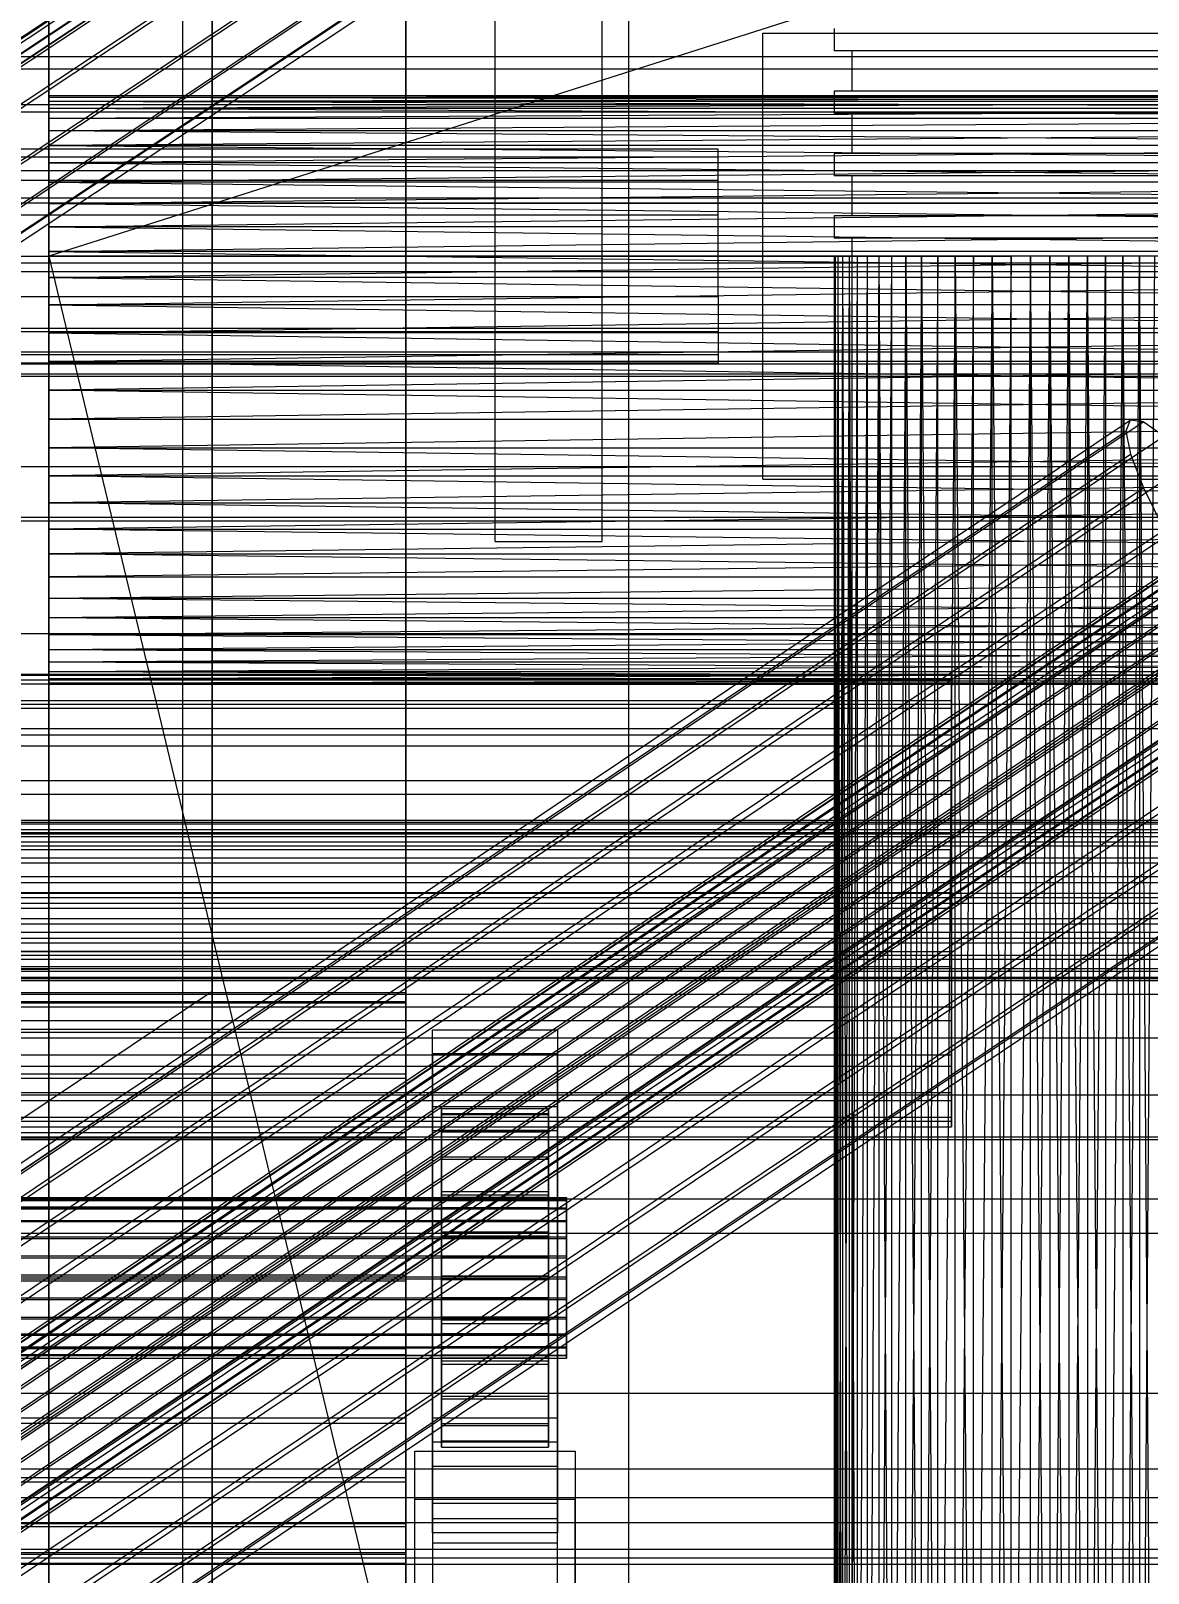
# Model space of a CAD drawing. Header units: millimetres. Extents: x -2500 to 58855, y -53268 to 6837.
# Drawn here: x 208 to 333.2, y -33967.7 to -33794.8 of the extents above; entities that cross this region are included whole.
import ezdxf

# ---------------------------------------------------------------- set-up
doc = ezdxf.new("R2010")
doc.units = ezdxf.units.MM
for name, color, linetype, lineweight in [('COTAS_O', 1, 'Continuous', 0), ('frontal_briquetadora', 7, 'Continuous', 0), ('frontal_C01', 7, 'Continuous', 0), ('frontal_C02', 7, 'Continuous', 0), ('frontal_C03', 7, 'Continuous', 0), ('frontal_dos-mix', 7, 'Continuous', 0), ('frontal_secador', 7, 'Continuous', 0)]:
    doc.layers.add(name, color=color, linetype=linetype, lineweight=lineweight)
doc.dimstyles.new('R19_100', dxfattribs={"dimtxt": 250, "dimasz": 150, "dimexe": 150, "dimexo": 80, "dimgap": 100, "dimtad": 1, "dimtih": 1, "dimtoh": 1, "dimdsep": 46, "dimcen": 0.09, "dimadec": 0, "dimazin": 0, "dimtfac": 1, "dimtdec": 4, "dimtofl": 0, "dimtmove": 0, "dimatfit": 3, "dimfxl": 1, "dimtolj": 1, "dimtzin": 0, "dimarcsym": 0})

# ---------------------------------------------------------------- blocks, each defined once
blk = doc.blocks.new('*D39')
at = {"layer": 'COTAS_O', "color": 0, "lineweight": -2, "transparency": 16777216}
for p, q in [((-1725, -34320), (-1725, -33550)), ((1725, -34320), (1725, -33550)), ((-1575, -33700), (1575, -33700))]:
    blk.add_line(p, q, dxfattribs=at)
at = {"layer": 'COTAS_O', "color": 0, "transparency": 16777216}
for points in [[(-1575, -33675), (-1575, -33725), (-1725, -33700)], [(1575, -33675), (1575, -33725), (1725, -33700)]]:
    blk.add_solid(points, dxfattribs=at)
at = {"layer": 'Defpoints', "color": 0, "transparency": 16777216}
for p in [(1725, -33700), (-1725, -34400), (1725, -34400)]:
    blk.add_point(p, dxfattribs=at)

msp = doc.modelspace()

# ---------------------------------------------------------------- linework, layer by layer
at = {"layer": 'frontal_briquetadora'}
for p, q in [((210, -33820), (210, -33750)), ((210, -33750), (210, -33844.629)), ((210, -33750), (210, -33841.488)), ((210, -33750), (210, -33838.284)), ((210, -33750), (210, -33835.05)), ((210, -33750), (210, -33831.815)), ((210, -33750), (210, -33828.612)), ((210, -33750), (210, -33825.47)), ((210, -33750), (210, -33822.421)), ((210, -33750), (210, -33819.494)), ((210, -33750), (210, -33816.716)), ((210, -33750), (210, -33814.115)), ((210, -33750), (210, -33811.715)), ((210, -33750), (210, -33809.54)), ((210, -33750), (210, -33807.611)), ((210, -33750), (210, -33805.946)), ((210, -33750), (210, -33804.562)), ((210, -33750), (210, -33803.471)), ((210, -33750), (210, -33802.684)), ((210, -33750), (210, -33802.209)), ((210, -33750), (210, -33802.05)), ((430, -33750), (210, -33820)), ((260, -33852), (260, -33788)), ((272, -33852), (272, -33788)), ((290, -33795), (338, -33795)), ((290, -33845), (290, -33795)), ((298, -33794.5), (298, -33797)), ((300.179, -33797), (298, -33797)), ((301.981, -33797), (300, -33797)), ((300, -33797), (300, -33801.5)), ((306.283, -33797), (300.179, -33797)), ((307.53, -33797), (301.981, -33797)), ((315.105, -33797), (306.283, -33797)), ((315.55, -33797), (307.53, -33797)), ((324.895, -33797), (315.105, -33797)), ((324.45, -33797), (315.55, -33797)), ((332.47, -33797), (324.45, -33797)), ((333.717, -33797), (324.895, -33797)), ((338.019, -33797), (332.47, -33797)), ((210, -33802.05), (210, -33802.209)), ((430, -33802.05), (210, -33802.209)), ((430, -33802.05), (210, -33802.05)), ((430, -33802.209), (210, -33802.05)), ((210, -33802.209), (210, -33802.684)), ((430, -33802.209), (210, -33802.684)), ((430, -33802.209), (210, -33802.209)), ((430, -33802.684), (210, -33802.209)), ((300.179, -33801.5), (298, -33801.5)), ((298, -33801.5), (298, -33804)), ((301.981, -33801.5), (300, -33801.5)), ((306.283, -33801.5), (300.179, -33801.5)), ((307.53, -33801.5), (301.981, -33801.5)), ((315.105, -33801.5), (306.283, -33801.5)), ((315.55, -33801.5), (307.53, -33801.5)), ((324.895, -33801.5), (315.105, -33801.5)), ((324.45, -33801.5), (315.55, -33801.5)), ((332.47, -33801.5), (324.45, -33801.5)), ((333.717, -33801.5), (324.895, -33801.5)), ((338.019, -33801.5), (332.47, -33801.5)), ((480, -33803.052), (200, -33803.052)), ((210, -33802.684), (210, -33803.471)), ((430, -33802.684), (210, -33803.471)), ((430, -33802.684), (210, -33802.684)), ((430, -33803.471), (210, -33802.684)), ((210, -33803.471), (210, -33804.562)), ((430, -33803.471), (210, -33804.562)), ((430, -33803.471), (210, -33803.471)), ((430, -33804.562), (210, -33803.471)), ((300.179, -33804), (298, -33804)), ((301.981, -33804), (300, -33804)), ((300, -33804), (300, -33808.5)), ((306.283, -33804), (300.179, -33804)), ((307.53, -33804), (301.981, -33804)), ((315.105, -33804), (306.283, -33804)), ((315.55, -33804), (307.53, -33804)), ((324.895, -33804), (315.105, -33804)), ((324.45, -33804), (315.55, -33804)), ((332.47, -33804), (324.45, -33804)), ((333.717, -33804), (324.895, -33804)), ((338.019, -33804), (332.47, -33804)), ((210, -33804.562), (210, -33805.946)), ((430, -33804.562), (210, -33805.946)), ((430, -33804.562), (210, -33804.562)), ((210, -33805.946), (210, -33807.611)), ((430, -33805.946), (210, -33807.611)), ((430, -33805.946), (210, -33805.946)), ((430, -33807.611), (210, -33805.946)), ((210, -33807.611), (210, -33809.54)), ((430, -33807.611), (210, -33809.54)), ((430, -33807.611), (210, -33807.611)), ((210, -33807.611), (430, -33809.54)), ((285, -33808), (185, -33808)), ((285, -33808.913), (185, -33808.913)), ((285, -33808.913), (285, -33808)), ((285, -33811.515), (285, -33808.913)), ((300.179, -33808.5), (298, -33808.5)), ((298, -33808.5), (298, -33811)), ((301.981, -33808.5), (300, -33808.5)), ((306.283, -33808.5), (300.179, -33808.5)), ((307.53, -33808.5), (301.981, -33808.5)), ((315.105, -33808.5), (306.283, -33808.5)), ((315.55, -33808.5), (307.53, -33808.5)), ((324.895, -33808.5), (315.105, -33808.5)), ((324.45, -33808.5), (315.55, -33808.5)), ((332.47, -33808.5), (324.45, -33808.5)), ((333.717, -33808.5), (324.895, -33808.5)), ((338.019, -33808.5), (332.47, -33808.5)), ((210, -33809.54), (210, -33811.715)), ((430, -33809.54), (210, -33811.715)), ((430, -33809.54), (210, -33809.54)), ((210, -33809.54), (430, -33811.715)), ((300.179, -33811), (298, -33811)), ((301.981, -33811), (300, -33811)), ((300, -33811), (300, -33815.5)), ((306.283, -33811), (300.179, -33811)), ((307.53, -33811), (301.981, -33811)), ((315.105, -33811), (306.283, -33811)), ((315.55, -33811), (307.53, -33811)), ((324.895, -33811), (315.105, -33811)), ((324.45, -33811), (315.55, -33811)), ((332.47, -33811), (324.45, -33811)), ((333.717, -33811), (324.895, -33811)), ((338.019, -33811), (332.47, -33811)), ((285, -33811.515), (185, -33811.515)), ((210, -33811.715), (210, -33814.115)), ((430, -33811.715), (210, -33811.715)), ((210, -33814.115), (430, -33811.715)), ((210, -33811.715), (430, -33814.115)), ((285, -33815.408), (285, -33811.515)), ((210, -33814.115), (210, -33816.716)), ((430, -33814.115), (210, -33814.115)), ((210, -33816.716), (430, -33814.115)), ((210, -33814.115), (430, -33816.716)), ((285, -33815.408), (185, -33815.408)), ((285, -33820), (285, -33815.408)), ((300.179, -33815.5), (298, -33815.5)), ((298, -33815.5), (298, -33818)), ((301.981, -33815.5), (300, -33815.5)), ((306.283, -33815.5), (300.179, -33815.5)), ((307.53, -33815.5), (301.981, -33815.5)), ((315.105, -33815.5), (306.283, -33815.5)), ((315.55, -33815.5), (307.53, -33815.5)), ((324.895, -33815.5), (315.105, -33815.5)), ((324.45, -33815.5), (315.55, -33815.5)), ((332.47, -33815.5), (324.45, -33815.5)), ((333.717, -33815.5), (324.895, -33815.5)), ((338.019, -33815.5), (332.47, -33815.5)), ((210, -33816.716), (210, -33819.494)), ((430, -33816.716), (210, -33816.716)), ((210, -33819.494), (430, -33816.716)), ((210, -33816.716), (430, -33819.494)), ((300.179, -33818), (298, -33818)), ((301.981, -33818), (300, -33818)), ((300, -33818), (300, -33990)), ((306.283, -33818), (300.179, -33818)), ((307.53, -33818), (301.981, -33818)), ((315.105, -33818), (306.283, -33818)), ((315.55, -33818), (307.53, -33818)), ((324.895, -33818), (315.105, -33818)), ((324.45, -33818), (315.55, -33818)), ((332.47, -33818), (324.45, -33818)), ((333.717, -33818), (324.895, -33818)), ((338.019, -33818), (332.47, -33818)), ((210, -33819.494), (210, -33822.421)), ((430, -33819.494), (210, -33819.494)), ((210, -33822.421), (430, -33819.494)), ((210, -33819.494), (430, -33822.421)), ((185, -33820), (285, -33820)), ((480, -33820.797), (200, -33820.797)), ((210, -33820), (210, -34060)), ((210, -34260), (210, -33820)), ((210, -34680), (210, -33820)), ((210, -33820), (210, -33855.985)), ((210, -33820), (210, -33853.384)), ((210, -33820), (210, -33850.606)), ((210, -33820), (210, -33847.678)), ((210, -33844.629), (210, -33820)), ((210, -33820), (416.55, -34680)), ((430, -33820), (210, -33820)), ((304.444, -33820), (210, -33820)), ((210, -33820), (306.043, -33820)), ((302.994, -33820), (210, -33820)), ((301.708, -33820), (210, -33820)), ((210, -33820), (307.777, -33820)), ((300.598, -33820), (210, -33820)), ((210, -33820), (309.629, -33820)), ((299.675, -33820), (210, -33820)), ((210, -33820), (311.581, -33820)), ((298.947, -33820), (210, -33820)), ((210, -33820), (313.614, -33820)), ((210, -33820), (315.708, -33820)), ((298.423, -33820), (210, -33820)), ((210, -33820), (317.844, -33820)), ((320, -33820), (210, -33820)), ((298.106, -33820), (210, -33820)), ((298, -33820), (210, -33820)), ((285, -33824.592), (285, -33820)), ((298.106, -33820), (298, -34060)), ((298, -33820), (298, -34060)), ((298.106, -33820), (298, -33820)), ((298, -33820), (298.106, -34060)), ((298.423, -33820), (298.106, -34060)), ((298.106, -33820), (298.106, -34060)), ((298.423, -33820), (298.106, -33820)), ((298.106, -33820), (298.423, -34060)), ((298.947, -33820), (298.423, -34060)), ((298.423, -33820), (298.423, -34060)), ((298.947, -33820), (298.423, -33820)), ((298.423, -33820), (298.947, -34060)), ((299.675, -33820), (298.947, -34060)), ((298.947, -33820), (298.947, -34060)), ((299.675, -33820), (298.947, -33820)), ((298.947, -33820), (299.675, -34060)), ((300.598, -33820), (299.675, -34060)), ((299.675, -33820), (299.675, -34060)), ((300.598, -33820), (299.675, -33820)), ((299.675, -33820), (300.598, -34060)), ((301.708, -33820), (300.598, -34060)), ((300.598, -33820), (300.598, -34060)), ((301.708, -33820), (300.598, -33820)), ((302.994, -33820), (301.708, -34060)), ((301.708, -33820), (301.708, -34060)), ((302.994, -33820), (301.708, -33820)), ((304.444, -33820), (302.994, -34060)), ((302.994, -33820), (302.994, -34060)), ((304.444, -33820), (302.994, -33820)), ((302.994, -33820), (304.444, -34060)), ((306.043, -33820), (304.444, -34060)), ((304.444, -33820), (304.444, -34060)), ((306.043, -33820), (304.444, -33820)), ((307.777, -33820), (306.043, -34060)), ((306.043, -34060), (306.043, -33820)), ((307.777, -33820), (306.043, -33820)), ((306.043, -33820), (307.777, -34060)), ((309.629, -33820), (307.777, -34060)), ((307.777, -34060), (307.777, -33820)), ((309.629, -33820), (307.777, -33820)), ((307.777, -33820), (309.629, -34060)), ((311.581, -33820), (309.629, -34060)), ((309.629, -34060), (309.629, -33820)), ((311.581, -33820), (309.629, -33820)), ((313.614, -33820), (311.581, -34060)), ((311.581, -34060), (311.581, -33820)), ((313.614, -33820), (311.581, -33820)), ((311.581, -33820), (313.614, -34060)), ((315.708, -33820), (313.614, -34060)), ((313.614, -34060), (313.614, -33820)), ((315.708, -33820), (313.614, -33820)), ((317.844, -33820), (315.708, -34060)), ((315.708, -34060), (315.708, -33820)), ((317.844, -33820), (315.708, -33820)), ((315.708, -33820), (317.844, -34060)), ((320, -33820), (317.844, -34060)), ((317.844, -34060), (317.844, -33820)), ((320, -33820), (317.844, -33820)), ((320, -34060), (320, -33820)), ((430, -33820), (320, -33820)), ((322.156, -33820), (320, -33820)), ((322.156, -33820), (320, -34060)), ((322.156, -34060), (320, -33820)), ((430, -33820), (322.156, -33820)), ((324.292, -33820), (322.156, -33820)), ((322.156, -33820), (322.156, -34060)), ((322.156, -34060), (324.292, -33820)), ((324.292, -34060), (322.156, -33820)), ((430, -33820), (324.292, -33820)), ((326.386, -33820), (324.292, -33820)), ((324.292, -33820), (324.292, -34060)), ((324.292, -34060), (326.386, -33820)), ((326.386, -34060), (324.292, -33820)), ((430, -33820), (326.386, -33820)), ((328.419, -33820), (326.386, -33820)), ((326.386, -33820), (326.386, -34060)), ((326.386, -34060), (328.419, -33820)), ((328.419, -34060), (326.386, -33820)), ((430, -33820), (328.419, -33820)), ((330.371, -33820), (328.419, -33820)), ((328.419, -33820), (328.419, -34060)), ((328.419, -34060), (330.371, -33820)), ((430, -33820), (330.371, -33820)), ((332.223, -33820), (330.371, -33820)), ((330.371, -33820), (330.371, -34060)), ((330.371, -34060), (332.223, -33820)), ((332.223, -34060), (330.371, -33820)), ((430, -33820), (332.223, -33820)), ((333.957, -33820), (332.223, -33820)), ((332.223, -33820), (332.223, -34060)), ((332.223, -34060), (333.957, -33820)), ((333.957, -34060), (332.223, -33820)), ((210, -33822.421), (210, -33825.47)), ((430, -33822.421), (210, -33822.421)), ((210, -33825.47), (430, -33822.421)), ((210, -33822.421), (430, -33825.47)), ((285, -33824.592), (185, -33824.592)), ((285, -33824.592), (285, -33828.485)), ((210, -33825.47), (210, -33828.612)), ((430, -33825.47), (210, -33825.47)), ((210, -33828.612), (430, -33825.47)), ((210, -33825.47), (430, -33828.612)), ((285, -33828.485), (185, -33828.485)), ((210, -33828.612), (210, -33831.815)), ((430, -33828.612), (210, -33828.612)), ((210, -33831.815), (430, -33828.612)), ((210, -33828.612), (430, -33831.815)), ((285, -33828.485), (285, -33831.087)), ((285, -33831.087), (185, -33831.087)), ((210, -33831.815), (210, -33835.05)), ((430, -33831.815), (210, -33835.05)), ((430, -33831.815), (210, -33831.815)), ((210, -33831.815), (430, -33835.05)), ((285, -33831.087), (285, -33832)), ((285, -33832), (185, -33832)), ((430, -33835.05), (210, -33838.284)), ((210, -33838.284), (210, -33835.05)), ((210, -33835.05), (430, -33835.05)), ((430, -33838.284), (210, -33835.05)), ((430, -33838.284), (210, -33841.488)), ((210, -33841.488), (210, -33838.284)), ((210, -33838.284), (430, -33838.284)), ((430, -33841.488), (210, -33844.629)), ((210, -33844.629), (210, -33841.488)), ((210, -33841.488), (430, -33841.488)), ((430, -33844.629), (210, -33841.488)), ((430, -33844.629), (210, -33847.678)), ((210, -33847.678), (210, -33844.629)), ((210, -33844.629), (430, -33844.629)), ((430, -33847.678), (210, -33844.629)), ((290, -33845), (338, -33845)), ((430, -33847.678), (210, -33850.606)), ((210, -33850.606), (210, -33847.678)), ((210, -33847.678), (430, -33847.678)), ((430, -33850.606), (210, -33847.678)), ((480, -33849.302), (200, -33849.302)), ((430, -33850.606), (210, -33853.384)), ((210, -33853.384), (210, -33850.606)), ((210, -33850.606), (430, -33850.606)), ((430, -33853.384), (210, -33850.606)), ((260, -33852), (272, -33852)), ((430, -33853.384), (210, -33855.985)), ((210, -33855.985), (210, -33853.384)), ((210, -33853.384), (430, -33853.384)), ((430, -33855.985), (210, -33853.384)), ((210, -33853.384), (210, -34060)), ((430, -33855.985), (210, -33858.384)), ((210, -33858.384), (210, -33855.985)), ((210, -33855.985), (430, -33855.985)), ((210, -34060), (210, -33855.985)), ((430, -33858.384), (210, -33858.384)), ((430, -33858.384), (210, -33860.559)), ((210, -33860.559), (210, -33858.384)), ((430, -33860.559), (210, -33858.384)), ((210, -33858.384), (210, -34060)), ((430, -33860.559), (210, -33860.559)), ((430, -33860.559), (210, -33862.488)), ((210, -33862.488), (210, -33860.559)), ((430, -33862.488), (210, -33860.559)), ((210, -33860.559), (210, -34060)), ((430, -33862.488), (210, -33862.488)), ((430, -33862.488), (210, -33864.153)), ((210, -33864.153), (210, -33862.488)), ((430, -33864.153), (210, -33862.488)), ((210, -33862.488), (210, -34060)), ((430, -33864.153), (210, -33864.153)), ((430, -33864.153), (210, -33865.538)), ((210, -33865.538), (210, -33864.153)), ((430, -33865.538), (210, -33864.153)), ((210, -33864.153), (210, -34060)), ((430, -33865.538), (210, -33865.538)), ((430, -33865.538), (210, -33866.629)), ((210, -33866.629), (210, -33865.538)), ((430, -33866.629), (210, -33865.538)), ((210, -33865.538), (210, -34060)), ((480, -33867.047), (200, -33867.047)), ((430, -33866.629), (210, -33866.629)), ((430, -33866.629), (210, -33867.416)), ((210, -33867.416), (210, -33866.629)), ((430, -33867.416), (210, -33866.629)), ((210, -33866.629), (210, -34060)), ((430, -33867.416), (210, -33867.416)), ((430, -33867.416), (210, -33867.891)), ((210, -33867.891), (210, -33867.416)), ((430, -33867.891), (210, -33867.416)), ((210, -33867.416), (210, -34060)), ((430, -33867.891), (210, -33867.891)), ((430, -33867.891), (210, -33868.05)), ((210, -33868.05), (210, -33867.891)), ((430, -33868.05), (210, -33867.891)), ((210, -33867.891), (210, -34060)), ((430, -33868.05), (210, -33868.05)), ((210, -33868.05), (210, -34060)), ((210, -33880.454), (210, -33875.627)), ((210, -33889.153), (210, -33880.454)), ((210, -33900), (210, -33889.153)), ((210, -33900), (198, -33900)), ((210, -33900), (210, -33910.847)), ((210, -33910.847), (210, -33919.546)), ((210, -33919.546), (210, -33924.373))]:
    msp.add_line(p, q, dxfattribs=at)
at = {"layer": 'frontal_C01'}
for p, q in [((250, -35735.764), (250, -32680.37)), ((250, -32685.104), (250, -35740.498)), ((150.672, -33832.806), (364.471, -33690.902)), ((148.798, -33834.187), (362.596, -33692.282)), ((149.865, -33835.175), (363.664, -33693.27)), ((151.191, -33834.199), (364.989, -33692.294)), ((151.369, -33835.182), (365.168, -33693.278)), ((150.683, -33835.688), (364.482, -33693.783)), ((151.196, -33835.69), (364.995, -33693.786)), ((168.21, -33821.223), (352.519, -33698.892)), ((160.982, -33826.546), (345.291, -33704.214)), ((171.232, -33826.597), (355.541, -33704.266)), ((164.752, -33831.369), (349.061, -33709.038)), ((173.554, -33831.413), (357.863, -33709.081)), ((168.263, -33835.309), (352.572, -33712.978)), ((175.016, -33835.343), (359.326, -33713.011)), ((171.275, -33838.098), (355.584, -33715.767)), ((175.521, -33838.119), (359.83, -33715.788)), ((173.584, -33839.545), (357.893, -33717.214)), ((175.032, -33839.552), (359.341, -33717.221)), ((228.298, -34050.821), (228.298, -33738.634)), ((228.298, -33744.321), (228.298, -34056.508)), ((-450, -33797.635), (450, -33797.635)), ((450, -33810.442), (-450, -33810.442)), ((450, -33830.793), (-450, -33830.793)), ((-450, -33843.6), (450, -33843.6)), ((-425, -33891.431), (425, -33891.431)), ((425, -33902.8), (-425, -33902.8)), ((425, -33907.696), (-425, -33907.696)), ((-425, -33919.065), (425, -33919.065))]:
    msp.add_line(p, q, dxfattribs=at)
at = {"layer": 'frontal_C02'}
for p, q in [((250, -35767.535), (250, -32976.99)), ((250, -32981.769), (250, -35772.314)), ((228.298, -33902.474), (228.298, -33617.653)), ((228.298, -33623.394), (228.298, -33908.215)), ((-425, -33799.004), (425, -33799.004)), ((146.872, -33961.869), (331.181, -33838.385)), ((148.32, -33962.066), (332.629, -33838.582)), ((331.181, -33838.385), (330.692, -33839.628)), ((332.629, -33838.582), (331.181, -33838.385)), ((334.938, -33840.206), (332.629, -33838.582)), ((146.383, -33963.112), (330.692, -33839.628)), ((150.629, -33963.69), (334.938, -33840.206)), ((330.692, -33839.628), (331.197, -33842.228)), ((141.218, -33985.395), (355.017, -33842.153)), ((141.731, -33985.465), (355.53, -33842.223)), ((146.887, -33965.712), (331.197, -33842.228)), ((331.197, -33842.228), (332.659, -33846.005)), ((141.045, -33985.835), (354.844, -33842.594)), ((141.224, -33986.756), (355.022, -33843.515)), ((142.549, -33986.04), (356.348, -33842.799)), ((143.617, -33987.082), (357.415, -33843.84)), ((153.641, -33966.63), (337.95, -33843.146)), ((141.742, -33988.095), (355.541, -33844.854)), ((144.861, -33988.519), (358.659, -33845.278)), ((142.565, -33989.76), (356.363, -33846.518)), ((359.995, -33847.012), (146.196, -33990.254)), ((148.35, -33969.489), (332.659, -33846.005)), ((157.152, -33970.686), (341.461, -33847.202)), ((332.659, -33846.005), (334.981, -33850.704)), ((143.635, -33991.638), (357.434, -33848.396)), ((147.533, -33992.168), (361.332, -33848.926)), ((144.881, -33993.6), (358.68, -33850.359)), ((148.779, -33994.13), (362.578, -33850.889)), ((150.672, -33974.188), (334.981, -33850.704)), ((146.218, -33995.514), (360.017, -33852.273)), ((345.231, -33852.098), (160.922, -33975.582)), ((147.554, -33997.249), (361.352, -33854.008)), ((149.85, -33996.008), (363.648, -33852.767)), ((148.798, -33998.686), (362.596, -33855.445)), ((150.672, -33997.673), (364.471, -33854.432)), ((151.191, -33999.012), (364.989, -33855.77)), ((153.694, -33979.488), (338.003, -33856.004)), ((149.865, -33999.728), (363.664, -33856.487)), ((150.683, -34000.304), (364.482, -33857.062)), ((151.196, -34000.373), (364.995, -33857.132)), ((151.369, -33999.933), (365.168, -33856.691)), ((164.693, -33980.983), (349.002, -33857.499)), ((157.211, -33985.027), (341.52, -33861.543)), ((168.21, -33986.523), (352.519, -33863.039)), ((-311.15, -33866.868), (311.15, -33866.868)), ((-311.15, -33867.504), (311.15, -33867.504)), ((-311.15, -33867.962), (311.15, -33867.962)), ((160.982, -33990.429), (345.291, -33866.945)), ((311.15, -33867.504), (311.15, -33866.868)), ((311.15, -33866.868), (311.15, -33867.962)), ((311.15, -33869.827), (311.15, -33867.504)), ((311.15, -33867.962), (311.15, -33870.711)), ((-311.15, -33869.827), (311.15, -33869.827)), ((171.232, -33991.823), (355.541, -33868.339)), ((311.15, -33873.678), (311.15, -33869.827)), ((-311.15, -33870.711), (311.15, -33870.711)), ((311.15, -33870.711), (311.15, -33874.928)), ((164.752, -33995.325), (349.061, -33871.841)), ((173.554, -33996.521), (357.863, -33873.037)), ((-311.15, -33873.678), (311.15, -33873.678)), ((-311.15, -33874.928), (311.15, -33874.928)), ((311.15, -33878.795), (311.15, -33873.678)), ((311.15, -33874.928), (311.15, -33880.326)), ((168.263, -33999.381), (352.572, -33875.897)), ((175.016, -34000.299), (359.326, -33876.815)), ((-311.15, -33878.795), (311.15, -33878.795)), ((171.275, -34002.321), (355.584, -33878.837)), ((175.521, -34002.898), (359.83, -33879.414)), ((311.15, -33884.829), (311.15, -33878.795)), ((-311.15, -33880.326), (311.15, -33880.326)), ((173.584, -34003.945), (357.893, -33880.461)), ((175.032, -34004.142), (359.341, -33880.658)), ((311.15, -33880.326), (311.15, -33886.536)), ((-440, -33883.258), (440, -33883.258)), ((-440, -33883.484), (440, -33883.484)), ((-440, -33883.646), (440, -33883.646)), ((-440, -33884.307), (440, -33884.307)), ((-440, -33884.62), (440, -33884.62)), ((311.15, -33884.829), (-311.15, -33884.829)), ((311.15, -33891.369), (311.15, -33884.829)), ((-440, -33885.671), (440, -33885.671)), ((-440, -33886.114), (440, -33886.114)), ((-311.15, -33886.536), (311.15, -33886.536)), ((311.15, -33886.536), (311.15, -33893.136)), ((-440, -33887.484), (440, -33887.484)), ((-440, -33888.027), (440, -33888.027)), ((440, -33889.622), (-440, -33889.622)), ((-440, -33890.227), (440, -33890.227)), ((-440, -33891.94), (440, -33891.94)), ((-311.15, -33891.369), (311.15, -33891.369)), ((311.15, -33897.969), (311.15, -33891.369)), ((-440, -33892.566), (440, -33892.566)), ((-311.15, -33893.136), (311.15, -33893.136)), ((311.15, -33893.136), (311.15, -33899.676)), ((-440, -33894.278), (440, -33894.278)), ((-440, -33894.883), (440, -33894.883)), ((-440, -33896.479), (440, -33896.479)), ((-440, -33897.021), (440, -33897.021)), ((-440, -33898.392), (440, -33898.392)), ((-440, -33898.834), (440, -33898.834)), ((-311.15, -33897.969), (311.15, -33897.969)), ((311.15, -33904.18), (311.15, -33897.969)), ((-440, -33899.886), (440, -33899.886)), ((-440, -33900.199), (440, -33900.199)), ((-440, -33900.86), (440, -33900.86)), ((-440, -33901.022), (440, -33901.022)), ((-311.15, -33899.676), (311.15, -33899.676)), ((311.15, -33899.676), (311.15, -33905.71)), ((-440, -33901.247), (440, -33901.247)), ((228.298, -33902.474), (130, -33968.332)), ((228.298, -34187.295), (228.298, -33902.474)), ((228.298, -33902.474), (228.298, -33908.215)), ((-311.15, -33904.18), (311.15, -33904.18)), ((311.15, -33909.578), (311.15, -33904.18)), ((-311.15, -33905.71), (311.15, -33905.71)), ((311.15, -33905.71), (311.15, -33910.827)), ((-311.15, -33909.578), (311.15, -33909.578)), ((130, -33974.073), (228.298, -33908.215)), ((228.298, -33908.215), (228.298, -34193.036)), ((311.15, -33913.795), (311.15, -33909.578)), ((-311.15, -33910.827), (311.15, -33910.827)), ((311.15, -33910.827), (311.15, -33914.678)), ((-450, -33914.05), (450, -33914.05)), ((-311.15, -33913.795), (311.15, -33913.795)), ((-311.15, -33914.678), (311.15, -33914.678)), ((311.15, -33916.544), (311.15, -33913.795)), ((311.15, -33914.678), (311.15, -33917.001)), ((-311.15, -33916.544), (311.15, -33916.544)), ((311.15, -33917.637), (311.15, -33916.544)), ((-311.15, -33917.001), (311.15, -33917.001)), ((-311.15, -33917.637), (311.15, -33917.637)), ((311.15, -33917.001), (311.15, -33917.637)), ((450, -33925.74), (-450, -33925.74)), ((450, -33947.522), (-450, -33947.522)), ((-450, -33959.212), (450, -33959.212))]:
    msp.add_line(p, q, dxfattribs=at)
at = {"layer": 'frontal_C03'}
for p, q in [((250, -35246.305), (250, -32596.305)), ((250, -32601.121), (250, -35251.121)), ((250, -33897.967), (250, -33634.044)), ((250, -33639.823), (250, -33903.745)), ((-450, -33885.09), (450, -33885.09)), ((450, -33895.862), (-450, -33895.862)), ((250, -33897.967), (0, -33897.967)), ((250, -34161.89), (250, -33897.967)), ((250, -33897.967), (250, -33903.745)), ((-250, -33902.565), (250, -33902.565)), ((250, -33903.565), (250, -33902.565)), ((250, -33902.565), (250, -33903.745)), ((-250, -33903.565), (250, -33903.565)), ((-250, -33903.745), (250, -33903.745)), ((0, -33903.745), (250, -33903.745)), ((250, -33906.678), (250, -33903.565)), ((250, -33903.745), (250, -34167.668)), ((250, -33903.745), (250, -33907.026)), ((-250, -33906.678), (250, -33906.678)), ((-250, -33907.026), (250, -33907.026)), ((250, -33911.691), (250, -33906.678)), ((250, -33907.026), (250, -33912.183)), ((253, -33909.451), (253, -33906.757)), ((253, -33906.757), (267, -33906.757)), ((253, -33952.984), (253, -33906.757)), ((267, -33906.757), (267, -33909.451)), ((267, -33906.757), (267, -33952.984)), ((267, -33909.451), (253, -33909.451)), ((253, -33909.451), (253, -33955.677)), ((267, -33955.677), (267, -33909.451)), ((-250, -33911.691), (250, -33911.691)), ((-250, -33912.183), (250, -33912.183)), ((250, -33918.263), (250, -33911.691)), ((250, -33912.183), (250, -33918.865)), ((253, -33918.068), (253, -33915.375)), ((253, -33915.375), (267, -33915.375)), ((253, -33961.602), (253, -33915.375)), ((254, -33925.564), (254, -33915.564)), ((254, -33915.564), (254, -33916.158)), ((254, -33915.564), (266, -33915.564)), ((254, -33916.265), (254, -33915.564)), ((254, -33925.845), (254, -33916.158)), ((254, -33916.158), (254, -33918.006)), ((254, -33916.158), (266, -33916.158)), ((254, -33925.896), (254, -33916.265)), ((254, -33916.265), (266, -33916.265)), ((254, -33918.213), (254, -33916.265)), ((266, -33916.158), (266, -33915.564)), ((266, -33915.564), (266, -33925.564)), ((266, -33915.564), (266, -33916.265)), ((266, -33918.006), (266, -33916.158)), ((266, -33916.158), (266, -33925.845)), ((266, -33916.265), (266, -33925.896)), ((266, -33916.265), (266, -33918.213)), ((267, -33915.375), (267, -33918.068)), ((267, -33915.375), (267, -33961.602)), ((-250, -33918.263), (250, -33918.263)), ((250, -33925.945), (250, -33918.263)), ((267, -33918.068), (253, -33918.068)), ((253, -33918.068), (253, -33964.295)), ((254, -33926.72), (254, -33918.006)), ((254, -33918.006), (254, -33920.983)), ((254, -33918.006), (266, -33918.006)), ((254, -33926.818), (254, -33918.213)), ((254, -33918.213), (266, -33918.213)), ((254, -33921.275), (254, -33918.213)), ((266, -33920.983), (266, -33918.006)), ((266, -33918.006), (266, -33926.72)), ((266, -33918.213), (266, -33926.818)), ((266, -33918.213), (266, -33921.275)), ((267, -33964.295), (267, -33918.068)), ((450, -33918.797), (-450, -33918.797)), ((-250, -33918.865), (250, -33918.865)), ((250, -33918.865), (250, -33926.618)), ((254, -33928.13), (254, -33920.983)), ((254, -33920.983), (254, -33924.885)), ((254, -33920.983), (266, -33920.983)), ((254, -33928.269), (254, -33921.275)), ((254, -33921.275), (266, -33921.275)), ((254, -33925.243), (254, -33921.275)), ((266, -33924.885), (266, -33920.983)), ((266, -33920.983), (266, -33928.13)), ((266, -33921.275), (266, -33928.269)), ((266, -33921.275), (266, -33925.243)), ((254, -33929.979), (254, -33924.885)), ((254, -33924.885), (254, -33929.446)), ((254, -33924.885), (266, -33924.885)), ((254, -33930.148), (254, -33925.243)), ((254, -33925.243), (266, -33925.243)), ((254, -33929.845), (254, -33925.243)), ((266, -33929.446), (266, -33924.885)), ((266, -33924.885), (266, -33929.979)), ((266, -33925.243), (266, -33930.148)), ((266, -33925.243), (266, -33929.845)), ((-268, -33925.564), (268, -33925.564)), ((-268, -33925.845), (268, -33925.845)), ((-268, -33925.896), (268, -33925.896)), ((-268, -33926.72), (268, -33926.72)), ((-268, -33926.818), (268, -33926.818)), ((250, -33925.945), (-250, -33925.945)), ((-250, -33926.618), (250, -33926.618)), ((250, -33934.215), (250, -33925.945)), ((250, -33926.618), (250, -33934.911)), ((254, -33925.845), (254, -33925.564)), ((266, -33925.564), (254, -33925.564)), ((254, -33925.564), (254, -33925.896)), ((254, -33926.72), (254, -33925.845)), ((266, -33925.845), (254, -33925.845)), ((266, -33925.896), (254, -33925.896)), ((254, -33925.896), (254, -33926.818)), ((254, -33928.13), (254, -33926.72)), ((266, -33926.72), (254, -33926.72)), ((266, -33926.818), (254, -33926.818)), ((254, -33926.818), (254, -33928.269)), ((266, -33925.564), (266, -33925.845)), ((266, -33925.896), (266, -33925.564)), ((266, -33925.845), (266, -33926.72)), ((266, -33926.818), (266, -33925.896)), ((266, -33926.72), (266, -33928.13)), ((266, -33928.269), (266, -33926.818)), ((268, -33925.845), (268, -33925.564)), ((268, -33925.564), (268, -33925.896)), ((268, -33926.72), (268, -33925.845)), ((268, -33925.896), (268, -33926.818)), ((268, -33928.13), (268, -33926.72)), ((268, -33926.818), (268, -33928.269)), ((-268, -33928.13), (268, -33928.13)), ((-268, -33928.269), (268, -33928.269)), ((254, -33929.979), (254, -33928.13)), ((266, -33928.13), (254, -33928.13)), ((266, -33928.269), (254, -33928.269)), ((254, -33928.269), (254, -33930.148)), ((266, -33928.13), (266, -33929.979)), ((266, -33930.148), (266, -33928.269)), ((268, -33929.979), (268, -33928.13)), ((268, -33928.269), (268, -33930.148)), ((-450, -33929.569), (450, -33929.569)), ((-268, -33929.979), (268, -33929.979)), ((-268, -33930.148), (268, -33930.148)), ((254, -33929.446), (254, -33932.139)), ((266, -33929.446), (254, -33929.446)), ((254, -33929.446), (254, -33934.357)), ((254, -33932.328), (254, -33929.845)), ((254, -33929.845), (266, -33929.845)), ((254, -33934.77), (254, -33929.845)), ((254, -33932.139), (254, -33929.979)), ((266, -33929.979), (254, -33929.979)), ((266, -33930.148), (254, -33930.148)), ((254, -33930.148), (254, -33932.328)), ((266, -33932.139), (266, -33929.446)), ((266, -33934.357), (266, -33929.446)), ((266, -33929.845), (266, -33932.328)), ((266, -33929.845), (266, -33934.77)), ((266, -33929.979), (266, -33932.139)), ((266, -33932.328), (266, -33930.148)), ((268, -33932.139), (268, -33929.979)), ((268, -33930.148), (268, -33932.328)), ((268, -33932.139), (-268, -33932.139)), ((254, -33932.139), (266, -33932.139)), ((254, -33934.465), (254, -33932.139)), ((266, -33932.139), (266, -33934.465)), ((268, -33934.465), (268, -33932.139)), ((-268, -33932.328), (268, -33932.328)), ((266, -33932.328), (254, -33932.328)), ((254, -33932.328), (254, -33934.661)), ((266, -33934.661), (266, -33932.328)), ((268, -33932.328), (268, -33934.661)), ((-268, -33934.465), (268, -33934.465)), ((-268, -33934.661), (268, -33934.661)), ((-250, -33934.215), (250, -33934.215)), ((-250, -33934.911), (250, -33934.911)), ((250, -33942.509), (250, -33934.215)), ((250, -33934.911), (250, -33943.181)), ((254, -33934.465), (254, -33934.357)), ((254, -33934.357), (254, -33939.281)), ((254, -33934.357), (266, -33934.357)), ((254, -33936.798), (254, -33934.465)), ((266, -33934.465), (254, -33934.465)), ((254, -33934.661), (254, -33934.77)), ((266, -33934.661), (254, -33934.661)), ((254, -33934.661), (254, -33936.987)), ((254, -33934.77), (266, -33934.77)), ((254, -33939.68), (254, -33934.77)), ((266, -33939.281), (266, -33934.357)), ((266, -33934.357), (266, -33934.465)), ((266, -33934.465), (266, -33936.798)), ((266, -33934.77), (266, -33934.661)), ((266, -33936.987), (266, -33934.661)), ((266, -33934.77), (266, -33939.68)), ((268, -33936.798), (268, -33934.465)), ((268, -33934.661), (268, -33936.987)), ((-268, -33936.798), (268, -33936.798)), ((-268, -33936.987), (268, -33936.987)), ((254, -33938.978), (254, -33936.798)), ((254, -33936.798), (254, -33939.281)), ((266, -33936.798), (254, -33936.798)), ((254, -33936.987), (254, -33939.68)), ((266, -33936.987), (254, -33936.987)), ((254, -33936.987), (254, -33939.148)), ((266, -33939.281), (266, -33936.798)), ((266, -33936.798), (266, -33938.978)), ((266, -33939.68), (266, -33936.987)), ((266, -33939.148), (266, -33936.987)), ((268, -33938.978), (268, -33936.798)), ((268, -33936.987), (268, -33939.148)), ((-268, -33938.978), (268, -33938.978)), ((254, -33940.858), (254, -33938.978)), ((254, -33938.978), (254, -33943.884)), ((266, -33938.978), (254, -33938.978)), ((266, -33943.884), (266, -33938.978)), ((266, -33938.978), (266, -33940.858)), ((268, -33940.858), (268, -33938.978)), ((-268, -33939.148), (268, -33939.148)), ((254, -33939.148), (254, -33944.242)), ((266, -33939.148), (254, -33939.148)), ((254, -33939.148), (254, -33940.996)), ((254, -33939.281), (254, -33943.884)), ((254, -33939.281), (266, -33939.281)), ((254, -33939.68), (266, -33939.68)), ((254, -33944.242), (254, -33939.68)), ((266, -33944.242), (266, -33939.148)), ((266, -33940.996), (266, -33939.148)), ((266, -33943.884), (266, -33939.281)), ((266, -33939.68), (266, -33944.242)), ((268, -33939.148), (268, -33940.996)), ((-268, -33940.858), (268, -33940.858)), ((-268, -33940.996), (268, -33940.996)), ((-268, -33942.308), (268, -33942.308)), ((-268, -33942.406), (268, -33942.406)), ((-250, -33942.509), (250, -33942.509)), ((250, -33950.261), (250, -33942.509)), ((254, -33942.308), (254, -33940.858)), ((254, -33940.858), (254, -33947.851)), ((266, -33940.858), (254, -33940.858)), ((254, -33940.996), (254, -33948.144)), ((266, -33940.996), (254, -33940.996)), ((254, -33940.996), (254, -33942.406)), ((254, -33943.231), (254, -33942.308)), ((254, -33942.308), (254, -33950.913)), ((266, -33942.308), (254, -33942.308)), ((254, -33942.406), (254, -33951.12)), ((266, -33942.406), (254, -33942.406)), ((254, -33942.406), (254, -33943.281)), ((266, -33947.851), (266, -33940.858)), ((266, -33940.858), (266, -33942.308)), ((266, -33948.144), (266, -33940.996)), ((266, -33942.406), (266, -33940.996)), ((266, -33950.913), (266, -33942.308)), ((266, -33942.308), (266, -33943.231)), ((266, -33951.12), (266, -33942.406)), ((266, -33943.281), (266, -33942.406)), ((268, -33942.308), (268, -33940.858)), ((268, -33940.996), (268, -33942.406)), ((268, -33943.231), (268, -33942.308)), ((268, -33942.406), (268, -33943.281)), ((-268, -33943.231), (268, -33943.231)), ((-268, -33943.281), (268, -33943.281)), ((-268, -33943.563), (268, -33943.563)), ((-250, -33943.181), (250, -33943.181)), ((250, -33943.181), (250, -33950.864)), ((254, -33943.563), (254, -33943.231)), ((254, -33943.231), (254, -33952.861)), ((266, -33943.231), (254, -33943.231)), ((254, -33943.281), (254, -33952.968)), ((266, -33943.281), (254, -33943.281)), ((254, -33943.281), (254, -33943.563)), ((254, -33943.563), (254, -33953.562)), ((266, -33943.563), (254, -33943.563)), ((254, -33943.884), (254, -33947.851)), ((254, -33943.884), (266, -33943.884)), ((254, -33944.242), (266, -33944.242)), ((254, -33948.144), (254, -33944.242)), ((266, -33952.861), (266, -33943.231)), ((266, -33943.231), (266, -33943.563)), ((266, -33952.968), (266, -33943.281)), ((266, -33943.563), (266, -33943.281)), ((266, -33953.562), (266, -33943.563)), ((266, -33947.851), (266, -33943.884)), ((266, -33944.242), (266, -33948.144)), ((268, -33943.563), (268, -33943.231)), ((268, -33943.281), (268, -33943.563)), ((254, -33947.851), (254, -33950.913)), ((254, -33947.851), (266, -33947.851)), ((254, -33948.144), (266, -33948.144)), ((254, -33951.12), (254, -33948.144)), ((266, -33950.913), (266, -33947.851)), ((266, -33948.144), (266, -33951.12)), ((-250, -33950.261), (250, -33950.261)), ((-250, -33950.864), (250, -33950.864)), ((250, -33956.943), (250, -33950.261)), ((250, -33950.864), (250, -33957.435)), ((253, -33963.177), (253, -33950.25)), ((253, -33950.25), (267, -33950.25)), ((253, -33959.881), (253, -33950.25)), ((254, -33950.913), (254, -33952.861)), ((254, -33950.913), (266, -33950.913)), ((254, -33951.12), (266, -33951.12)), ((254, -33952.968), (254, -33951.12)), ((266, -33952.861), (266, -33950.913)), ((266, -33951.12), (266, -33952.968)), ((267, -33950.25), (267, -33963.177)), ((267, -33950.25), (267, -33959.881)), ((254, -33952.861), (254, -33953.562)), ((254, -33952.861), (266, -33952.861)), ((266, -33953.562), (266, -33952.861)), ((251, -33959.406), (251, -33954.02)), ((251, -33954.02), (269, -33954.02)), ((251, -33988.69), (251, -33954.02)), ((267, -33952.984), (253, -33952.984)), ((253, -33952.984), (253, -33955.677)), ((254, -33952.968), (266, -33952.968)), ((254, -33953.562), (254, -33952.968)), ((254, -33953.562), (266, -33953.562)), ((266, -33952.968), (266, -33953.562)), ((267, -33955.677), (267, -33952.984)), ((269, -33954.02), (269, -33959.406)), ((269, -33954.02), (269, -33988.69)), ((253, -33955.677), (267, -33955.677)), ((-250, -33956.943), (250, -33956.943)), ((-250, -33957.435), (250, -33957.435)), ((250, -33962.1), (250, -33956.943)), ((250, -33957.435), (250, -33962.448)), ((269, -33959.406), (251, -33959.406)), ((251, -33994.076), (251, -33959.406)), ((269, -33994.076), (269, -33959.406)), ((267, -33959.881), (253, -33959.881)), ((253, -33959.881), (253, -33972.807)), ((267, -33972.807), (267, -33959.881)), ((-250, -33962.1), (250, -33962.1)), ((-250, -33962.448), (250, -33962.448)), ((250, -33965.381), (250, -33962.1)), ((250, -33962.448), (250, -33965.561)), ((267, -33961.602), (253, -33961.602)), ((253, -33961.602), (253, -33964.295)), ((267, -33963.177), (253, -33963.177)), ((253, -33963.177), (253, -33972.807)), ((267, -33964.295), (267, -33961.602)), ((267, -33972.807), (267, -33963.177)), ((253, -33964.295), (267, -33964.295)), ((-250, -33965.381), (250, -33965.381)), ((-250, -33965.561), (250, -33965.561)), ((-250, -33966.561), (250, -33966.561)), ((250, -33966.561), (250, -33965.381)), ((250, -33965.561), (250, -33966.561))]:
    msp.add_line(p, q, dxfattribs=at)
at = {"layer": 'frontal_dos-mix'}
for p, q in [((225, -35980), (225, -33282.5)), ((275, -35980), (275, -33282.5))]:
    msp.add_line(p, q, dxfattribs=at)
at = {"layer": 'frontal_secador'}
for p, q in [((1360, -33803.853), (-1360, -33803.853)), ((1360, -33813.5), (-1360, -33813.5)), ((1250, -33814.076), (-1250, -33814.076)), ((1360, -33821.784), (-1360, -33821.784)), ((1360, -33828.141), (-1360, -33828.141)), ((1360, -33832.137), (-1360, -33832.137)), ((1360, -33833.5), (-1360, -33833.5)), ((1250, -33833.25), (-1250, -33833.25)), ((1250, -33849.715), (-1250, -33849.715)), ((1250, -33862.349), (-1250, -33862.349)), ((1250, -33870.291), (-1250, -33870.291)), ((1250, -33873), (-1250, -33873)), ((-1250, -33956), (1250, -33956)), ((-1250, -33962), (1250, -33962)), ((-1250, -33965), (1250, -33965)), ((1250, -33966), (-1250, -33966)), ((-1250, -33966.659), (1250, -33966.659))]:
    msp.add_line(p, q, dxfattribs=at)

# ---------------------------------------------------------------- dimensions: what is measured, and where the dimension line sits
at = {"layer": 'COTAS_O'}
dim = msp.add_aligned_dim(p1=(-1725, -34400), p2=(1725, -34400), distance=700, text='<> O', dimstyle='R19_100', dxfattribs=at)
dim.commit()
dim.dimension.update_dxf_attribs({"geometry": '*D39', "text_midpoint": (0, -33700)})

doc.saveas('drawing.dxf')
